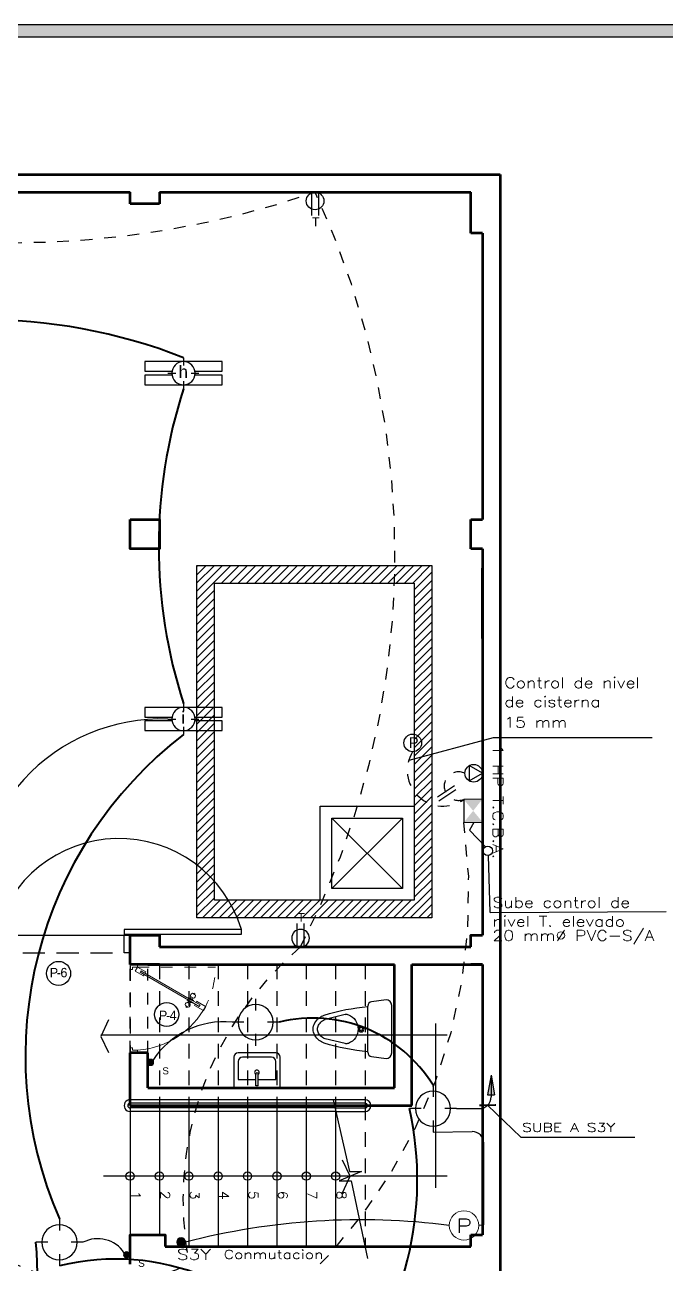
# Model space of a CAD drawing. Header units: metres. Extents: x 1996 to 3973, y 1775 to 3610.
# Drawn here: x 2234.18 to 2239.64, y 1795.09 to 1805.64 of the extents above; entities that cross this region are included whole.
import ezdxf
from ezdxf.enums import TextEntityAlignment as Align

# ---------------------------------------------------------------- set-up
doc = ezdxf.new("R2010")
doc.units = ezdxf.units.M
for name, pattern in [('ACAD_ISO07W100', [3, 0, -3]), ('DASHED2', [0.375, 0.25, -0.125]), ('HIDDEN', [0.375, 0.25, -0.125]), ('TRAZOS1', [0.15000000000000002, 0.1, -0.05])]:
    doc.linetypes.add(name, pattern=pattern)
for name, color, linetype in [('0.1', 24, 'Continuous'), ('0.2', 2, 'Continuous'), ('0.3', 3, 'Continuous'), ('0.4', 4, 'Continuous'), ('ALUMBRADO', 2, 'Continuous'), ('FLECHA', 1, 'Continuous'), ('LETRAS', 7, 'Continuous'), ('LEYENDA', 4, 'Continuous'), ('MOVABLE_FURNISHINGS', 130, 'Continuous'), ('muro', 5, 'Continuous'), ('MURO-BAJO', 7, 'Continuous'), ('PROY. DINTEL', 1, 'HIDDEN'), ('PROYECCION DE VIGA', 4, 'ACAD_ISO07W100'), ('PROYECCIONES 0.1', 1, 'HIDDEN'), ('puertas', 42, 'Continuous'), ('PUNTO DE LUZ', 4, 'Continuous'), ('SH', 4, 'Continuous'), ('subtitulos-cori', 3, 'Continuous'), ('TEXTO 0.3', 3, 'Continuous'), ('TEXTO PUNTOS', 3, 'Continuous'), ('TOMACORRIENTE', 4, 'HIDDEN'), ('VANOS', 7, 'Continuous'), ('VIVIENDA1', 7, 'Continuous')]:
    doc.layers.add(name, color=color, linetype=linetype)
for name, color, linetype, lineweight in [('ACCESORIO', 151, 'Continuous', 25), ('Accesorios', 31, 'Continuous', 20), ('CABLE-INTERRUPTOR', 2, 'Continuous', 25), ('CABLE-LUZ', 1, 'Continuous', 40), ('CABLE-TOMACORRIENTE', 3, 'TRAZOS1', 30), ('P-SANIT', 21, 'Continuous', 18), ('puerta', 34, 'Continuous', 18), ('TEX-CORTE', 31, 'Continuous', 13)]:
    doc.layers.add(name, color=color, linetype=linetype, lineweight=lineweight)
doc.styles.add('A-0', font='swissel.ttf', dxfattribs={"height": 0.06})
doc.styles.add('A-1', font='swissel.ttf', dxfattribs={"height": 0.1})
doc.styles.add('ARIAL', font='arial.ttf')
doc.styles.add('CANGREJO80', font='romans.shx', dxfattribs={"width": 1.08, "height": 0.08})
doc.styles.add('L-140', font='arial.ttf', dxfattribs={"height": 0.17})
doc.styles.add('R80-50', font='ROMANS.shx', dxfattribs={"width": 1.3, "height": 0.075})
doc.styles.add('ROMANS', font='romans.shx')
doc.dimstyles.new('1-50', dxfattribs={"dimtxt": 0.1, "dimasz": 0.1, "dimexe": 0.1, "dimexo": 0.1, "dimgap": 0.1, "dimtad": 2, "dimzin": 1, "dimdsep": 46, "dimtxsty": 'R80-50', "dimblk": 'ARCHTICK', "dimcen": 0.09, "dimdle": 0.1, "dimclrd": 256, "dimclre": 256, "dimclrt": 3, "dimaunit": 1, "dimazin": 0, "dimtfac": 1, "dimtix": 1, "dimtmove": 0, "dimatfit": 3, "dimldrblk": 'ARCHTICK', "dimfxl": 1, "dimtolj": 1, "dimtzin": 0, "dimarcsym": 0})

# ---------------------------------------------------------------- blocks, each defined once
blk = doc.blocks.new('A$C1E0144C6')
for p, q in [((6.17621936e-08, 0.0004358208911412), (0.0052294063268619, 0.0602075027766773)), ((0.0049810352525128, 4.21774189e-08), (6.17621936e-08, 0.0004358208911412)), ((0.0102103798174085, 0.059771724062955), (0.0049810352525128, 4.21774189e-08)), ((0.008688605412317, 0.0136934799051574), (0.0049810352525128, 4.21774189e-08)), ((0.0052294063268619, 0.0602075027766773), (0.0102103798174085, 0.059771724062955)), ((0.008688605412317, 0.0136934799051574), (0.0114837831481509, 0.0456425076214373)), ((0.0125188276279005, 0.0169074179535755), (0.008688605412317, 0.0136934799051574)), ((0.0102103798174085, 0.059771724062955), (0.0114837831481509, 0.0456425076214373)), ((0.0114837831481509, 0.0456425076214373), (0.0146977211966259, 0.0418122854058538)), ((0.0125188276279005, 0.0169074179535755), (0.0146977211966259, 0.0418122854058538)), ((0.0274617480993129, 0.0156000818123516), (0.0125188276279005, 0.0169074179535755)), ((0.0146977211966259, 0.0418122854058538), (0.0296406416680384, 0.0405049492646867)), ((0.0271501549227651, 0.0407228386215479), (0.0249712613540396, 0.0158179711692128)), ((0.0300764203816471, 0.0454859227551197), (0.0270259693854769, 0.0106191083219187)), ((0.0643832705638943, 0.0073507679688873), (0.0674337215600645, 0.0422175824020883)), ((0.0653855616055807, 0.0188070069968944), (0.0728570218411733, 0.0181533389263109)), ((0.0739028907541979, 0.030107675303384), (0.0664314305186054, 0.0307613433740244)), ((0.0728570218411733, 0.0181533389263109), (0.0739028907541979, 0.030107675303384))]:
    blk.add_line(p, q)
for centre, start, end in [((0.0474204986600171, 0.0285975212640324), 221.3971810272525, 308.6028189727762), ((0.0470391922855242, 0.0242391694599746), 41.39718102725256, 128.6028189727761)]:
    blk.add_arc(centre, 0.0271874999999492, start, end)
blk = doc.blocks.new('p-0.9')
at = {"linetype": 'ACAD_ISO07W100', "ltscale": 0.005}
blk.add_line((0.0249999999999773, 0.0749999999999318), (0.0249999999999773, 0.8712096346154112), dxfattribs=at)
at = {"linetype": 'Continuous'}
for p, q in [((0.4261243541537854, 0.7697677615476552), (0.3742184757121549, 0.6798641428752035)), ((0.468914317465874, 0.7488821520585134), (0.4277781107861074, 0.7726321520583497)), ((0.3618717617733864, 0.6284790070274086), (0.3722974204462162, 0.6465367775509776)), ((0.3722974204463298, 0.6465367775510913), (0.4122088567687572, 0.7156654130645848)), ((0.3758722323444772, 0.6827285333858982), (0.3888626134012156, 0.6752285333859618)), ((0.3770272063399034, 0.6197290070271038), (0.3874528650127331, 0.6377867775510141)), ((0.3874528650127331, 0.6377867775510141), (0.427364301335274, 0.7069154130645074)), ((0.4040180579676189, 0.6664785333858845), (0.4170084390242438, 0.6589785333859483)), ((0.412208856768871, 0.7156654130644711), (0.427364301335274, 0.7069154130645074)), ((0.4170084390242438, 0.6589785333859483), (0.468914317465874, 0.7488821520585134)), ((0.0629903810569204, 0.1108012701891994), (0.3618717617733864, 0.6284790070274086)), ((0.0781458256230963, 0.1020512701892358), (0.3770272063399034, 0.6197290070272174)), ((0.0250000000002046, 0.0750000000002729), (0.0750000000001592, 0.161602540378567)), ((0.1161362066799256, 0.1378525403785034), (0.0661362066800848, 0.0512500000002092)), ((0.0750000000001592, 0.161602540378567), (0.0879903810567839, 0.154102540378517)), ((0.1031458256233009, 0.1453525403784397), (0.1161362066799256, 0.1378525403785034)), ((0, 0.0750000000002729), (0.0249999999998636, 0.0750000000003865)), ((0, 0), (0, 0.0750000000002729)), ((0.0499999999999545, 0), (0, 0)), ((0.0661362066800848, 0.0512500000002092), (0.0250000000002046, 0.0750000000002729)), ((0.0249999999998636, 0.0750000000003865), (0.0249999999999773, 0.025000000000091)), ((0.0499999999999545, 0.025000000000091), (0.0249999999999773, 0.025000000000091)), ((0.0499999999999545, 0.025000000000091), (0.0499999999999545, 0)), ((0.0629903810569204, 0.1108012701891994), (0.0781458256230963, 0.1020512701892358)), ((0.849999999999909, 0.025000000000091), (0.8749999999998863, 0.025000000000091)), ((0.849999999999909, 0.025000000000091), (0.849999999999909, 0)), ((0.849999999999909, 0), (0.899999999999977, 0)), ((0.8749999999998863, 0.0750000000002729), (0.8749999999998863, 0.025000000000091)), ((0.899999999999977, 0.0750000000002729), (0.8749999999998863, 0.0750000000002729)), ((0.899999999999977, 0), (0.899999999999977, 0.0750000000002729))]:
    blk.add_line(p, q, dxfattribs=at)
at = {"linetype": 'ACAD_ISO07W100', "ltscale": 0.005}
blk.add_arc((0.0273491538608823, 0.025000000000091), 0.8462128953399313, 58.61417226189161, 90.15905781546124, dxfattribs=at)
at = {"linetype": 'Continuous'}
blk.add_arc((0.0231454125601287, 0.0209460728934488), 0.8518642335883964, 0.2726652689827853, 58.51480541075927, dxfattribs=at)
at = {"linetype": 'Continuous', "xscale": -1, "rotation": 325.0359534046227}
blk.add_blockref('A$C1E0144C6', (0.3417634474939177, 0.594382195169942), dxfattribs=at)
at = {"linetype": 'Continuous', "extrusion": (0, 0, -1), "xscale": -1, "zscale": -1, "rotation": 25.03595340614481}
blk.add_blockref('A$C1E0144C6', (-0.357235775141703, 0.5854492426373099), dxfattribs=at)
blk = doc.blocks.new('inodoro')
at = {"layer": 'subtitulos-cori'}
for p, q in [((1585.505630016454, 993.2518362480521), (1585.505630016454, 993.6422636000286)), ((1585.698936276433, 993.5722061698438), (1585.868019809239, 993.5298004270938)), ((1585.698672916425, 993.3240210771407), (1585.868019809239, 993.3645344054322))]:
    blk.add_line(p, q, dxfattribs=at)
for points in [[(1585.505630016454, 993.2518362480521, -0.3751157644036738), (1585.472547614844, 993.2139448571602), (1585.349483120837, 993.1971909147076, -0.4142135623730951), (1585.301681973609, 993.2449920619351), (1585.301681973609, 993.64938976748, -0.4142135623730948), (1585.349483120837, 993.6971909147076), (1585.472632787821, 993.6801432979804, -0.3744747724723247), (1585.505630016454, 993.6422636000286)], [(1585.876345535904, 993.3280449912066, 0.07273470843580251), (1585.918577315065, 993.3510527935573, 0.1060534082182096), (1585.956564421785, 993.3947660957894, 0.1266984718302167), (1585.970059384158, 993.447167416263, 0.1266984718302563), (1585.956564421785, 993.4995687367367, 0.1060534082181914), (1585.918577315065, 993.5432820389688, 0.07273470843578578), (1585.876345535904, 993.5662898413194, 0.07552677070922945)], [(1585.868019809239, 993.3645344054322, 0.06334773933749538), (1585.896346177414, 993.3806601601336, 0.1060534082181825), (1585.924145486739, 993.4126499512842, 0.1266984718302714), (1585.933034802636, 993.447167416263, 0.1266984718302664), (1585.924145486739, 993.4816848812419, 0.1060534082181714), (1585.896346177414, 993.5136746723924, 0.06334773933749753), (1585.868019809239, 993.5298004270938, 0.03243238644120795)]]:
    blk.add_lwpolyline(points, format="xyb", dxfattribs=at)
for radius in [0.02428510049273556, 0.01438974683497769]:
    blk.add_circle((1585.562740648378, 993.4471909147076), radius, dxfattribs=at)
for centre, radius, start, end in [((1585.363799092417, 991.9350359033762), 1.709881068024042, 72.55707487779024, 85.24197260787953), ((1585.719522064532, 993.4482200494284), 0.131582936382519, 112.006132794292, 248.1601095926458), ((1585.687631001276, 993.5271288822184), 0.0464733375823243, 75.92075415094853, 112.006132794292), ((1585.360604302926, 994.9709033460615), 1.721909577623189, 274.8313900144699, 287.4285968077503), ((1585.687860087357, 993.3692190177308), 0.0464733375823243, 248.1601095926458, 283.4541617980653)]:
    blk.add_arc(centre, radius, start, end, dxfattribs=at)
blk = doc.blocks.new('lavatorio')
at = {"layer": 'P-SANIT', "lineweight": 25}
for p, q in [((1585.563390404349, 994.2439363398436), (1585.301681973609, 994.2439363398436)), ((1585.526966437359, 994.2075123728539), (1585.374529907589, 994.2075123728539)), ((1585.374529907589, 994.2075123728539), (1585.374529907589, 994.0581181048044)), ((1585.599814371338, 993.886869456561), (1585.599814371338, 994.2075123728539)), ((1585.563390404349, 993.9232934235507), (1585.563390404349, 994.1710884058642)), ((1585.319641756605, 994.0581181048043), (1585.416624584782, 994.0581181048043)), ((1585.319641756605, 994.0362637246105), (1585.319641756605, 994.0581181048043)), ((1585.319641756605, 994.0362637246105), (1585.416624584782, 994.0362637246105)), ((1585.319641756605, 994.0362637246105), (1585.416624584782, 994.0362637246105)), ((1585.374529907589, 994.0362637246105), (1585.374529907589, 993.886869456561)), ((1585.374529907589, 993.886869456561), (1585.526966437359, 993.886869456561)), ((1585.301681973609, 993.8504454895714), (1585.563390404349, 993.8504454895714))]:
    blk.add_line(p, q, dxfattribs=at)
for centre, radius, start, end in [((1585.526966437359, 994.1710884058642), 0.03642396698963059, 0, 90), ((1585.563390404349, 994.2075123728539), 0.03642396698963059, 0, 90), ((1585.418415867968, 994.0471909147075), 0.01107303837558824, 260.6903634008816, 99.30963659911839), ((1585.434057547477, 994.047527506294), 0.01983407308216125, 215.0612739881205, 148.7211424423555), ((1585.526966437359, 993.9232934235507), 0.03642396698963059, 270, 0), ((1585.563390404349, 993.886869456561), 0.03642396698963059, 270, 0)]:
    blk.add_arc(centre, radius, start, end, dxfattribs=at)
blk = doc.blocks.new('1-FLUO')
for p, q in [((0, 0.2000000000000028), (0, 0.09999999999999432)), ((-0.09999999999999432, 0), (-0.2000000000000028, 0)), ((0.2000000000000028, 0), (0.09999999999999432, 0)), ((0, -0.09999999999999432), (0, -0.1999999999999886))]:
    blk.add_line(p, q)
for points in [[(-0.1479019945774809, 0.0250000000000199), (-0.5, 0.0250000000000199), (-0.5, 0.1500000000000057), (0.5, 0.1500000000000057), (0.5, 0.0250000000000199), (0.1479019945774809, 0.0250000000000199)], [(0.1479019945774951, -0.02499999999997726), (0.5, -0.02499999999997726), (0.5, -0.1499999999999773), (-0.5, -0.1499999999999773), (-0.5, -0.02499999999997726), (-0.1479019945774951, -0.02499999999997726)]]:
    blk.add_lwpolyline(points)
blk.add_circle((0, 0), 0.15)
blk = doc.blocks.new('1-PUNT')
for p, q in [((0, 0.09999999999999432), (0, 0.1999999999999886)), ((-0.1999999999999993, 0), (-0.09999999999999964, 0)), ((0.09999999999999964, 0), (0.1999999999999993, 0)), ((0, -0.2000000000000028), (0, -0.09999999999999432))]:
    blk.add_line(p, q)
blk.add_circle((0, 0), 0.15)
at = {"style": 'A-0'}
blk.add_attdef('88', text='', height=0.06, dxfattribs=at).set_placement((0, 0), align=Align.MIDDLE_CENTER)
blk = doc.blocks.new('A-INTERRUPTOR2')
blk.add_hatch(color=256).paths.add_polyline_path([(-0.01999999999999993, 0, 1), (-0.06999999999999992, 0, 1)])
blk.add_circle((-0.04499999999999993, 0), 0.025)
at = {"style": 'A-0'}
blk.add_attdef('S(A,B)', text='', height=0.06, dxfattribs=at).set_placement((-0.08999999999999986, 0.04500000000000171), align=Align.RIGHT)
blk = doc.blocks.new('2-TM_SI')
for p, q in [((0.006261364575662398, 0.03000000000000114), (0.1999999999999993, 0.02999999999998693)), ((0.006261364575662398, -0.03000000000000114), (0.1999999999999993, -0.03000000000001535))]:
    blk.add_line(p, q)
blk.add_circle((0.07499999999999929, 0), 0.075)
blk = doc.blocks.new('1SAL1')
at = {"color": 4, "linetype": 'Continuous'}
blk.add_lwpolyline([(0, 0), (-0.129903810567666, -0.2250000000000005), (0.129903810567666, -0.2250000000000005)], close=True, dxfattribs=at)
at = {"color": 2, "linetype": 'Continuous'}
blk.add_circle((0, -0.1500000000000004), 0.15, dxfattribs=at)
blk = doc.blocks.new('FUE')
blk.add_blockref('1SAL1', (7.500889792707291, 6.368461644223764))
blk = doc.blocks.new('INTERRUPTOR')
at = {"layer": 'PUNTO DE LUZ', "ltscale": 0.5}
blk.add_hatch(color=256, dxfattribs=at).paths.add_polyline_path([(129.5859214147439, 13.56334126338344, 1), (129.5211214147439, 13.56334126338344, 1)])
at = {"layer": 'PUNTO DE LUZ'}
blk.add_circle((129.5535214147439, 13.56334126338344), 0.0324, dxfattribs=at)
blk = doc.blocks.new('_ARCHTICK')
at = {"color": 0, "linetype": 'ByBlock', "ltscale": 0.25, "const_width": 0.15}
blk.add_lwpolyline([(-0.5, -0.5), (0.5, 0.5)], dxfattribs=at)
blk = doc.blocks.new('FLECHA1')
at = {"layer": 'FLECHA'}
blk.add_hatch(color=256, dxfattribs=at).paths.add_polyline_path([(-0.07006642818180353, 0.2138122906707451), (-0.1389690158271151, 0.1769537019676051), (-6.468025473359979e-14, 1.973760299279795e-13)])
for p, q in [((-0.07006642818180353, 0.2138122906707451), (-0.1389690158271151, 0.1769537019676051)), ((5.684341886080801e-14, 4.263256414560601e-14), (-0.1389690158271151, 0.1769537019676051)), ((0, 0), (-0.07006642818180353, 0.2138122906707451))]:
    blk.add_line(p, q, dxfattribs=at)
blk = doc.blocks.new('C-PASE')
at = {"layer": 'Accesorios'}
blk.add_circle((0, 0.125), 0.125, dxfattribs=at)
at = {"layer": 'Accesorios', "style": 'R80-50', "width": 1.3}
blk.add_text('P', height=0.12, dxfattribs=at).set_placement((-0.06923163352189476, 0.06215309109251166))

msp = doc.modelspace()

# ---------------------------------------------------------------- hatches: boundary and pattern name
h = msp.add_hatch(color=6)
h.dxf.hatch_style = 1
h.set_gradient(color1=(255, 0, 255), color2=(255, 51, 255), one_color=1, tint=0.6000000238418579, name='CYLINDER')
h.paths.add_polyline_path([(2268.548983414093, 1775.019097360078), (2268.548983414093, 1805.638597360078), (2228.482988414093, 1805.638597360078), (2228.482988414093, 1775.019097360078)])
h.paths.add_polyline_path([(2268.444483414092, 1775.128097360078), (2268.444483414092, 1805.534097360078), (2228.587488414093, 1805.534097360078), (2228.587488414093, 1775.128097360078)], flags=16)
at = {"layer": '0.1', "ltscale": 0.6}
h = msp.add_hatch(dxfattribs=at)
h.set_pattern_fill('_USER', color=60, scale=0.05, angle=45, style=0, pattern_type=0)
h.set_pattern_definition([(45, (241.5666157097539, -3.545817156895509), (-0.03535533905932738, 0.03535533905932738), [])])
h.paths.add_polyline_path([(2235.64586575161, 1798.037038398765), (2237.64586575161, 1798.037038398765), (2237.64586575161, 1801.037038398765), (2235.64586575161, 1801.037038398765)])
h.paths.add_polyline_path([(2235.795865751609, 1800.887038398765), (2237.495865751609, 1800.887038398765), (2237.495865751609, 1798.187038398765), (2235.795865751609, 1798.187038398765)], flags=16)
at = {"layer": 'TOMACORRIENTE', "linetype": 'Continuous'}
h = msp.add_hatch(color=256, dxfattribs=at)
h.paths.add_polyline_path([(2238.078967341244, 1798.851691287646), (2237.920564983696, 1798.850127790981), (2237.998802686592, 1798.948522060029)])
h.paths.add_polyline_path([(2238.077040389487, 1799.046916329077), (2237.998802686592, 1798.948522060029), (2237.91863803194, 1799.045352832412)])

# ---------------------------------------------------------------- linework, layer by layer
at = {"color": 2}
for p, q in [((2236.026109427452, 1797.939139431073), (2235.028003865365, 1797.939139431074)), ((2235.028003865365, 1797.939139431074), (2235.028003865365, 1797.899139431074)), ((2235.028003865365, 1797.899139431074), (2236.026109427452, 1797.899139431074)), ((2235.028003865365, 1797.899139431074), (2235.028003865365, 1797.889139431074)), ((2235.028003865365, 1797.889139431074), (2235.078003865365, 1797.889139431074)), ((2235.028003865365, 1797.739139431074), (2235.028003865365, 1797.889139431074)), ((2235.078003865365, 1797.889139431074), (2235.078003865365, 1797.739139431074)), ((2236.026109427452, 1797.899139431074), (2236.026109427452, 1797.939139431074)), ((2235.078003865365, 1797.739139431074), (2235.028003865365, 1797.739139431074))]:
    msp.add_line(p, q, dxfattribs=at)
msp.add_line((2238.089425091216, 1795.424344127626), (2238.045680745133, 1795.419220649273))
at = {"color": 2, "linetype": 'Continuous'}
msp.add_circle((2237.484191556123, 1799.526082152959), 0.075, dxfattribs=at)
at = {"color": 4}
msp.add_arc((2234.983975023682, 1797.623829714346), 1.088790307169073, 16.83379261508125, 165.8965245727582, dxfattribs=at)
at = {"layer": '0.1', "ltscale": 0.05}
for p, q in [((2237.39586575161, 1798.887038398765), (2236.795865751609, 1798.287038398765)), ((2236.795865751609, 1798.887038398765), (2237.39586575161, 1798.287038398765))]:
    msp.add_line(p, q, dxfattribs=at)
at = {"layer": '0.1'}
for p, q in [((2233.878003865365, 1797.889139431074), (2235.028003865365, 1797.889139431074)), ((2237.678003865365, 1797.139139431074), (2237.678003865365, 1795.739139431074)), ((2237.778003865365, 1797.039139431074), (2234.828003865365, 1797.039139431074)), ((2237.078003865365, 1796.489161016924), (2235.078003865365, 1796.489161016924)), ((2237.078003865365, 1796.459161016924), (2235.078003865365, 1796.459161016924)), ((2235.078003865365, 1796.439139431074), (2235.078003865365, 1795.239139431074)), ((2237.078003865365, 1796.439139431074), (2235.078003865365, 1796.439139431074)), ((2235.328003865365, 1796.439139431074), (2235.328003865365, 1795.339139431074)), ((2235.578003865365, 1796.439139431074), (2235.578003865365, 1795.239139431074)), ((2235.828003865365, 1796.439139431074), (2235.828003865365, 1795.239139431074)), ((2236.078003865365, 1796.439139431074), (2236.078003865365, 1795.239139431074)), ((2236.328003865365, 1796.439139431074), (2236.328003865365, 1795.239139431074)), ((2236.578003865365, 1796.439139431074), (2236.578003865365, 1795.239139431074)), ((2236.822948532559, 1796.419139431074), (2237.078003865365, 1796.419139431074)), ((2236.828003865365, 1796.439139431074), (2236.828003865365, 1795.239139431074)), ((2236.829710532786, 1796.389139431074), (2237.078003865365, 1796.389139431074)), ((2237.778003865365, 1795.839139431074), (2234.850990208054, 1795.839139431074))]:
    msp.add_line(p, q, dxfattribs=at)
at = {"layer": '0.1', "ltscale": 0.05}
for points in [[(2236.69586575161, 1798.187038398765), (2236.69586575161, 1798.987038398765), (2237.495865751609, 1798.987038398765), (2237.495865751609, 1798.187038398765)], [(2236.795865751609, 1798.287038398765), (2236.795865751609, 1798.887038398765), (2237.39586575161, 1798.887038398765), (2237.39586575161, 1798.287038398765)]]:
    msp.add_lwpolyline(points, close=True, dxfattribs=at)
at = {"layer": '0.1', "color": 214}
msp.add_lwpolyline([(2236.807170532032, 1796.489139431074), (2236.944743718073, 1795.878788138073), (2237.047995559217, 1795.879614152802), (2236.858012171513, 1795.798664709345), (2236.961264012657, 1795.799490724075), (2237.098841695751, 1795.139117845224)], dxfattribs=at)
at = {"layer": '0.1'}
for radius in [0.05001079292483723, 0.0200107929248361]:
    msp.add_arc((2237.078003865365, 1796.439150223999), radius, 270, 90, dxfattribs=at)
at = {"layer": '0.2', "ltscale": 50}
for p, q in [((2236.822948532559, 1796.419139431074), (2235.078003865365, 1796.419139431074)), ((2236.829710532786, 1796.389139431074), (2235.078003865365, 1796.389139431074))]:
    msp.add_line(p, q, dxfattribs=at)
for radius, start, end in [(0.05001079292475197, 89.99999999994789, 270.0000000000521), (0.02001079292475794, 90, 270)]:
    msp.add_arc((2235.078003865366, 1796.439150223999), radius, start, end, dxfattribs=at)
at = {"layer": '0.3'}
for centre in [(2235.078003865365, 1795.839139431074), (2235.327977832906, 1795.839139431074), (2235.577977832906, 1795.839139431074), (2235.827977832906, 1795.839139431074), (2236.077977832906, 1795.839139431074), (2236.327977832906, 1795.839139431074), (2236.577977832906, 1795.839139431074), (2236.828003893919, 1795.839139431074)]:
    msp.add_circle(centre, 0.035, dxfattribs=at)
at = {"layer": '0.4'}
for points in [[(2234.894304385927, 1797.168200814292), (2234.828003865366, 1797.026639431074), (2234.894304385927, 1796.889997775499)], [(2236.886703344804, 1795.697578047856), (2236.953003865365, 1795.839139431074), (2236.886703344804, 1795.975781086649)]]:
    msp.add_lwpolyline(points, dxfattribs=at)
at = {"layer": 'ALUMBRADO', "color": 4}
msp.add_circle((2238.123487449047, 1798.607618856531), 0.04036655409720152, dxfattribs=at)
at = {"layer": 'CABLE-INTERRUPTOR'}
for p, q in [((2238.150850219466, 1796.698396256928), (2238.150850219466, 1796.513360619459)), ((2237.857060209953, 1796.413360619459), (2238.050850219465, 1796.413360619459)), ((2237.657060209954, 1796.213360619459), (2237.989425091216, 1796.218708446497)), ((2238.089425091216, 1795.424344127626), (2238.089425091216, 1796.118708446497))]:
    msp.add_line(p, q, dxfattribs=at)
for centre, radius, start, end in [((2235.347162203426, 1798.135812512709), 1.59470619525481, 88.07933603463115, 186.7740396362308), ((2235.876069654934, 1796.432469013574), 0.7199207889618361, 84.35178536357216, 147.0394327633809), ((2238.050850219465, 1796.513360619459), 0.1, 270, 0), ((2237.989425091216, 1796.118708446497), 0.1, 0, 90), ((2237.041195714684, 1789.5328357859), 5.934540792758262, 82.69596127652119, 104.5546369400822), ((2234.802492106822, 1795.036583987136), 0.2699182637436122, 33.20090111686728, 117.7806470325882)]:
    msp.add_arc(centre, radius, start, end, dxfattribs=at)
at = {"layer": 'CABLE-LUZ'}
for centre, radius, start, end in [((2233.835788291145, 1798.500827662195), 4.626106683608377, 68.48205857818789, 112.5975674618176), ((2239.687485334333, 1801.201065128536), 4.36544345579587, 162.1317970776295, 197.8682029223761), ((2237.641366614372, 1796.861102761313), 3.454764423389049, 127.6177741843053, 203.6470659349288), ((2236.635229157721, 1795.983874296572), 1.200163209738014, 31.63462993315569, 103.8995960347594), ((2234.703674654646, 1795.805508892056), 2.819683623863432, 319.7296334475033, 12.44923080113099), ((2231.357409465248, 1794.998053643476), 2.932421250010481, 338.0888763990582, 5.426931046314207), ((2234.954024772119, 1793.135705257439), 1.997556715247131, 31.61623323122485, 103.8252297593218)]:
    msp.add_arc(centre, radius, start, end, dxfattribs=at)
at = {"layer": 'CABLE-TOMACORRIENTE'}
for centre, radius, start, end in [((2234.079142848108, 1811.699662104644), 7.91566862668479, 251.0247149231377, 288.9752850768588), ((2230.003489391176, 1801.128441173825), 7.330591823123799, 332.9009862168898, 24.89359401274962), ((2237.741774619869, 1799.291894479981), 0.3034195948109793, 148.3548586175071, 305.6548030369492), ((2237.873828461027, 1799.158689745273), 0.1218735141952253, 63.36931277365792, 291.5721615631429), ((2233.426718200933, 1798.231274397695), 4.536258196941916, 278.2546715845403, 7.840957010361871), ((2238.346342372923, 1795.634498761718), 2.818510007444912, 130.1409457590517, 191.1566428662431), ((2234.84228604442, 1796.68763672197), 1.760975412962262, 236.7985688321453, 294.8059356148497)]:
    msp.add_arc(centre, radius, start, end, dxfattribs=at)
at = {"layer": 'LEYENDA', "color": 4}
msp.add_lwpolyline([(2237.91863803194, 1799.045352832412), (2237.920564983696, 1798.850127790981), (2238.078967341244, 1798.851691287646), (2238.077040389487, 1799.046916329077)], close=True, dxfattribs=at)
at = {"layer": 'MOVABLE_FURNISHINGS', "color": 0}
for centre in [(2234.469319732637, 1797.564573669921), (2235.389624765097, 1797.214195418526)]:
    msp.add_circle(centre, 0.102334702709579, dxfattribs=at)
at = {"layer": 'muro', "lineweight": 60}
for p, q in [((2229.228003865365, 1804.364139431075), (2238.228003865365, 1804.364139431075)), ((2238.228003865365, 1804.364139431075), (2238.228003865365, 1802.564139431075)), ((2233.878003865365, 1804.214139431075), (2235.078003865365, 1804.214139431075)), ((2235.078003865365, 1804.114139431074), (2235.078003865365, 1804.214139431075)), ((2235.328003865365, 1804.214139431075), (2237.978003865365, 1804.214139431075)), ((2235.328003865365, 1804.214139431075), (2235.328003865365, 1804.114139431074)), ((2237.978003865365, 1803.864139431076), (2237.978003865365, 1804.214139431075)), ((2235.328003865365, 1804.114139431074), (2235.078003865365, 1804.114139431074)), ((2238.078003865366, 1803.864139431076), (2237.978003865365, 1803.864139431076)), ((2238.078003865366, 1803.864139431076), (2238.078003865365, 1802.564139431076)), ((2238.078003865365, 1802.564139431076), (2238.078003865366, 1801.429139431074)), ((2238.228003865365, 1802.564139431075), (2238.228003865365, 1786.364139431075)), ((2237.978003865365, 1801.429139431074), (2238.078003865365, 1801.429139431074)), ((2237.978003865365, 1801.179139431074), (2237.978003865365, 1801.429139431074)), ((2238.078003865365, 1801.179139431074), (2237.978003865365, 1801.179139431074)), ((2238.078003865366, 1801.179139431074), (2238.078003865365, 1800.414139431075)), ((2238.078003865366, 1800.414139431075), (2238.078003865366, 1801.014139431074)), ((2238.078003865365, 1800.414139431075), (2238.078003865365, 1797.889139431074)), ((2235.078003865365, 1797.889139431074), (2235.328003865365, 1797.889139431074)), ((2235.078003865365, 1797.639139431074), (2235.078003865365, 1797.889139431074)), ((2235.328003865365, 1797.889139431074), (2235.328003865366, 1797.789139431074)), ((2237.978003865365, 1797.889139431074), (2238.078003865365, 1797.889139431074)), ((2237.978003865365, 1797.789139431074), (2237.978003865365, 1797.889139431074)), ((2235.328003865365, 1797.789139431074), (2237.978003865365, 1797.789139431074)), ((2235.328003865365, 1797.639139431074), (2235.078003865365, 1797.639139431074)), ((2235.228003865365, 1797.639139431074), (2237.328003865364, 1797.639139431074)), ((2237.328003865364, 1796.589139431073), (2237.328003865365, 1797.639139431074)), ((2237.478003865364, 1797.639139431074), (2238.078003865365, 1797.639139431074)), ((2237.478003865364, 1796.439139431073), (2237.478003865364, 1797.639139431074)), ((2238.078003865365, 1797.639139431074), (2238.078003865365, 1795.339139431074)), ((2235.078003865366, 1796.439150223999), (2235.078003865365, 1796.889112062521)), ((2235.228003865365, 1796.889112062521), (2235.078003865365, 1796.889112062521)), ((2235.228003865365, 1796.589139431074), (2235.228003865366, 1796.889112062521)), ((2235.228003865365, 1796.589139431074), (2237.328003865365, 1796.589139431073)), ((2235.078003865366, 1796.439139431074), (2237.478003865364, 1796.439139431073)), ((2237.978003865365, 1795.339139431074), (2238.078003865365, 1795.339139431074)), ((2237.978003865365, 1795.239139431074), (2237.978003865365, 1795.339139431074)), ((2235.378003865366, 1795.239139431074), (2236.5373214238, 1795.239139431073)), ((2236.5373214238, 1795.239139431073), (2237.978003865365, 1795.239139431074))]:
    msp.add_line(p, q, dxfattribs=at)
msp.add_lwpolyline([(2235.078003865365, 1801.429139431074), (2235.328003865365, 1801.429139431074), (2235.328003865365, 1801.179139431074), (2235.078003865365, 1801.179139431074)], close=True, dxfattribs=at)
for points in [[(2238.228003865364, 1800.414139431075), (2238.228003865364, 1800.164139431075)], [(2235.078003865365, 1797.639139431074), (2235.078003865365, 1797.889139431074)], [(2235.078003865365, 1797.889139431074), (2235.328003865365, 1797.889139431074), (2235.328003865365, 1797.789139431074)], [(2237.978003865365, 1797.789139431074), (2237.978003865365, 1797.889139431074), (2238.078003865365, 1797.889139431074)], [(2238.228003865365, 1797.889139431074), (2238.228003865365, 1797.639139431074)], [(2235.328003865365, 1797.639139431074), (2235.328003865365, 1797.639139431074), (2235.078003865365, 1797.639139431074)], [(2238.078003865365, 1797.639139431074), (2237.978003865365, 1797.639139431074)], [(2235.078003865366, 1795.089139431074), (2235.078003865366, 1795.339139431074), (2235.378003865366, 1795.339139431074), (2235.378003865366, 1795.239139431074)]]:
    msp.add_lwpolyline(points, dxfattribs=at)
at = {"layer": 'MURO-BAJO', "linetype": 'Continuous', "ltscale": 3}
msp.add_line((2238.144344702179, 1798.083178081839), (2238.129454912908, 1798.567695829783), dxfattribs=at)
at = {"layer": 'P-SANIT', "lineweight": 25}
msp.add_line((2236.355138725327, 1796.589139431074), (2235.961647875055, 1796.589139431074), dxfattribs=at)
at = {"layer": 'PROY. DINTEL', "ltscale": 0.5}
for p, q in [((2235.328003865365, 1797.639139431074), (2235.328003865365, 1796.439139431074)), ((2235.578003865365, 1797.639139431074), (2235.578003865365, 1796.439139431074)), ((2235.828003865365, 1797.639139431074), (2235.828003865365, 1796.439139431074)), ((2236.078003865365, 1797.639139431074), (2236.078003865365, 1796.439139431074)), ((2236.328003865365, 1797.639139431074), (2236.328003865365, 1796.439139431074)), ((2236.578003865365, 1797.639139431074), (2236.578003865365, 1796.439139431074)), ((2236.828003865365, 1797.639139431074), (2236.828003865365, 1796.439139431074)), ((2237.078003865365, 1797.639139431074), (2237.078003865365, 1796.439139431074)), ((2235.078003865366, 1797.626639431074), (2235.078003865366, 1796.426639431074)), ((2237.078003865365, 1796.439139431074), (2237.078003865365, 1795.239139431074))]:
    msp.add_line(p, q, dxfattribs=at)
at = {"layer": 'PROYECCION DE VIGA', "ltscale": 0.035}
for p, q in [((2235.078003865365, 1796.889112062521), (2235.078003865365, 1797.639139431074)), ((2235.228003865365, 1796.889112062521), (2235.228003865365, 1797.639139431074))]:
    msp.add_line(p, q, dxfattribs=at)
at = {"layer": 'PROYECCIONES 0.1', "ltscale": 0.75}
msp.add_line((2233.878003865365, 1797.739139431074), (2235.028003865365, 1797.739139431073), dxfattribs=at)
at = {"layer": 'puertas', "linetype": 'Continuous'}
msp.add_line((2238.144344702179, 1798.083178081839), (2239.642046770588, 1798.091545835491), dxfattribs=at)
at = {"layer": 'SH'}
for points in [[(2237.64586575161, 1801.037038398765), (2237.64586575161, 1798.037038398765), (2235.64586575161, 1798.037038398765), (2235.64586575161, 1801.037038398765)], [(2237.495865751609, 1800.887038398765), (2237.495865751609, 1798.187038398765), (2235.795865751609, 1798.187038398765), (2235.795865751609, 1800.887038398765)]]:
    msp.add_lwpolyline(points, close=True, dxfattribs=at)
at = {"layer": 'TOMACORRIENTE', "linetype": 'DASHED2', "ltscale": 0.9}
for p, q in [((2237.839640290228, 1799.161760963858), (2237.694945619058, 1799.063172457358)), ((2237.851954712296, 1799.127871252435), (2237.707260041126, 1799.029282745935))]:
    msp.add_line(p, q, dxfattribs=at)
at = {"layer": 'TOMACORRIENTE', "linetype": 'DASHED2'}
for p, q in [((2238.004779107515, 1798.849708801208), (2237.967475312538, 1798.784473371159)), ((2237.967475312538, 1798.784473371159), (2238.103606937583, 1798.642750380176))]:
    msp.add_line(p, q, dxfattribs=at)
at = {"layer": 'VANOS'}
for p, q in [((2238.168907204145, 1799.569938899445), (2237.450253245083, 1799.376029719674)), ((2239.522352243703, 1799.569938899445), (2238.168907204145, 1799.569938899445))]:
    msp.add_line(p, q, dxfattribs=at)
at = {"layer": 'VIVIENDA1', "color": 6, "linetype": 'ByBlock', "lineweight": 30}
for points in [[(2268.548983414093, 1775.019097360078), (2268.548983414093, 1805.638597360078), (2228.482988414093, 1805.638597360078), (2228.482988414093, 1775.019097360078)], [(2268.444483414092, 1775.128097360078), (2268.444483414092, 1805.534097360078), (2228.587488414093, 1805.534097360078), (2228.587488414093, 1775.128097360078)]]:
    msp.add_lwpolyline(points, close=True, dxfattribs=at)

# ---------------------------------------------------------------- block references
at = {"layer": 'ACCESORIO', "rotation": 270}
msp.add_blockref('2-TM_SI', (2236.653003865365, 1804.214139431075), dxfattribs=at)
at = {"layer": 'ACCESORIO', "xscale": -0.6599999999998545, "yscale": 0.6600000000000819, "zscale": 0.6600000000000001}
for p in [(2235.532609789693, 1802.672507465595), (2235.532609789693, 1799.729622791477)]:
    msp.add_blockref('1-FLUO', p, dxfattribs=at)
at = {"layer": 'ACCESORIO', "xscale": -1}
for name, p, rotation in [('2-TM_SI', (2236.529333223792, 1797.789139431074), 270), ('1-PUNT', (2236.146924513188, 1797.148894537576), 90), ('1-PUNT', (2237.657060209954, 1796.413360619459), 90), ('1-PUNT', (2234.47668649003, 1795.275391055469), 90)]:
    msp.add_blockref(name, p, dxfattribs=dict(at, rotation=rotation))
at = {"layer": 'ACCESORIO'}
ref = msp.add_blockref('A-INTERRUPTOR2', (2235.29844962101, 1796.807416891703), dxfattribs=dict(at, xscale=-1, rotation=180))
ref.add_attrib('S(A,B)', 'S', dxfattribs={"layer": '0', "height": 0.06, "rotation": 359.9999999996613, "style": 'A-0'}).set_placement((2235.408629506363, 1796.705134005104), align=Align.RIGHT)
ref = msp.add_blockref('A-INTERRUPTOR2', (2235.093050506344, 1795.168996497569), dxfattribs=dict(at, xscale=-1, rotation=180))
ref.add_attrib('S(A,B)', 'S', dxfattribs={"layer": '0', "height": 0.06, "rotation": 359.9999999996613, "style": 'A-0'}).set_placement((2235.203230391697, 1795.06671361097), align=Align.RIGHT)
at = {"layer": 'Accesorios'}
msp.add_blockref('C-PASE', (2237.920680745133, 1795.294220649273), dxfattribs=at)
at = {"layer": 'FLECHA', "xscale": 0.749999999999971, "yscale": 0.749999999999971, "zscale": 0.749999999999971, "rotation": 151.8559960300526}
msp.add_blockref('FLECHA1', (2238.150850219466, 1796.698396256928), dxfattribs=at)
at = {"layer": 'LEYENDA', "xscale": 0.5, "yscale": 0.5, "zscale": 0.5, "rotation": 270}
msp.add_blockref('FUE', (2234.894225970209, 1803.018079117771), dxfattribs=at)
at = {"layer": 'P-SANIT', "lineweight": 25, "xscale": -1}
msp.add_blockref('inodoro', (3822.606835502444, 803.6428342239801), dxfattribs=at)
at = {"layer": 'P-SANIT', "lineweight": 25, "rotation": 90}
msp.add_blockref('lavatorio', (3230.205584214899, 211.2874574574644), dxfattribs=at)
at = {"layer": 'puerta', "xscale": 0.8333637428362592, "yscale": 0.8333637428362592, "zscale": 0.8333637428362592, "rotation": 270}
msp.add_blockref('p-0.9', (2235.078003865365, 1797.639139431074), dxfattribs=at)
at = {"layer": 'PUNTO DE LUZ', "xscale": -1.157407400000011, "yscale": 1.157407400000011, "zscale": 1.1574074, "rotation": 269.9999999999719}
msp.add_blockref('INTERRUPTOR', (2219.814016719845, 1645.330434784121), dxfattribs=at)

# ---------------------------------------------------------------- texts
at = {"layer": 'ACCESORIO', "style": 'A-0'}
for s, p in [('h', (2235.530513160003, 1802.685222152517)), ('i', (2235.530513160003, 1799.7423374784))]:
    msp.add_text(s, height=0.10368, dxfattribs=at).set_placement(p, align=Align.MIDDLE_CENTER)
at = {"layer": 'LETRAS', "color": 4, "style": 'ROMANS', "width": 1.2}
for s, p in [('Control de nivel', (2238.263672067842, 1799.99331865767)), ('de cisterna', (2238.263672067842, 1799.830560165585)), ('15 mm', (2238.263672067842, 1799.65615469307)), ('Sube control de ', (2238.162934739701, 1798.123044514594)), ('nivel T. elevado', (2238.162934739701, 1797.962586130762)), ('20 mmØ PVC-S/A', (2238.162934739701, 1797.842121781484))]:
    msp.add_text(s, height=0.09, dxfattribs=at).set_placement(p)
msp.add_text('1 HP T.C.B.A.', height=0.09, rotation=270, dxfattribs=at).set_placement((2238.165483152901, 1799.513626843906))
at = {"layer": 'MOVABLE_FURNISHINGS', "insert": (2234.394187764784, 1797.611784515845), "char_height": 0.08, "attachment_point": 1, "rotation": 359.7579643659275, "style": 'ARIAL'}
msp.add_mtext_dynamic_manual_height_columns('{\\fBradley Hand ITC|b0|i0|c0|p66;\\T0.75;\\C1;P-6}', width=0.0075989029342054, gutter_width=0.159467325582483, heights=[0], dxfattribs=at)
at = {"layer": 'MOVABLE_FURNISHINGS', "insert": (2235.464955495658, 1797.167302374271), "char_height": 0.08, "attachment_point": 9, "style": 'ARIAL'}
msp.add_mtext_dynamic_manual_height_columns('{\\fBradley Hand ITC|b0|i0|c0|p66;\\T0.75;\\C1;P-4}', width=0.0075989029342054, gutter_width=0.159467325582483, heights=[0], dxfattribs=at)
at = {"layer": 'SH', "color": 2, "style": 'L-140'}
msp.add_text('P', height=0.09, dxfattribs=at).set_placement((2237.450606877567, 1799.484054546905))
at = {"layer": 'TEX-CORTE', "style": 'A-1'}
for p in [(2236.658366701158, 1803.9617185171), (2236.534696059585, 1798.041560345049)]:
    msp.add_text('T', height=0.075, dxfattribs=at).set_placement(p, align=Align.MIDDLE_CENTER)
at = {"layer": 'TEXTO 0.3', "ltscale": 0.2, "char_height": 0.08, "attachment_point": 5, "rotation": 270, "style": 'CANGREJO80'}
for s, insert in [('1', (2235.127427651583, 1795.676142587881)), ('2', (2235.377427651583, 1795.676142587882)), ('3', (2235.627427651583, 1795.676142587882)), ('4', (2235.877427651583, 1795.676142587882)), ('5', (2236.127427651583, 1795.676142587882)), ('6', (2236.377427680137, 1795.676142587881)), ('7', (2236.627427651583, 1795.676142587882)), ('8', (2236.877427680137, 1795.676142587881))]:
    msp.add_mtext(s, dxfattribs=dict(at, insert=insert))
at = {"layer": 'TEXTO PUNTOS', "ltscale": 0.2, "style": 'CANGREJO80', "width": 1.3}
for s, p in [('SUBE A S3Y', (2238.414462343984, 1796.216047964672)), ('Conmutacion', (2235.875303032153, 1795.134915629341))]:
    msp.add_text(s, height=0.075, dxfattribs=at).set_placement(p)
at = {"layer": 'TEXTO PUNTOS', "style": 'R80-50', "width": 1.3}
msp.add_text('S3Y', height=0.09, dxfattribs=at).set_placement((2235.476057972776, 1795.127436093492))

# ---------------------------------------------------------------- leaders
at = {"layer": 'FLECHA'}
msp.add_leader([(2238.121560897584, 1796.44264994134), (2238.404834071283, 1796.170271766405), (2239.375582621654, 1796.170271766405)], dimstyle='1-50', override={"dimtad": 0}, dxfattribs=at)

doc.saveas('drawing.dxf')
